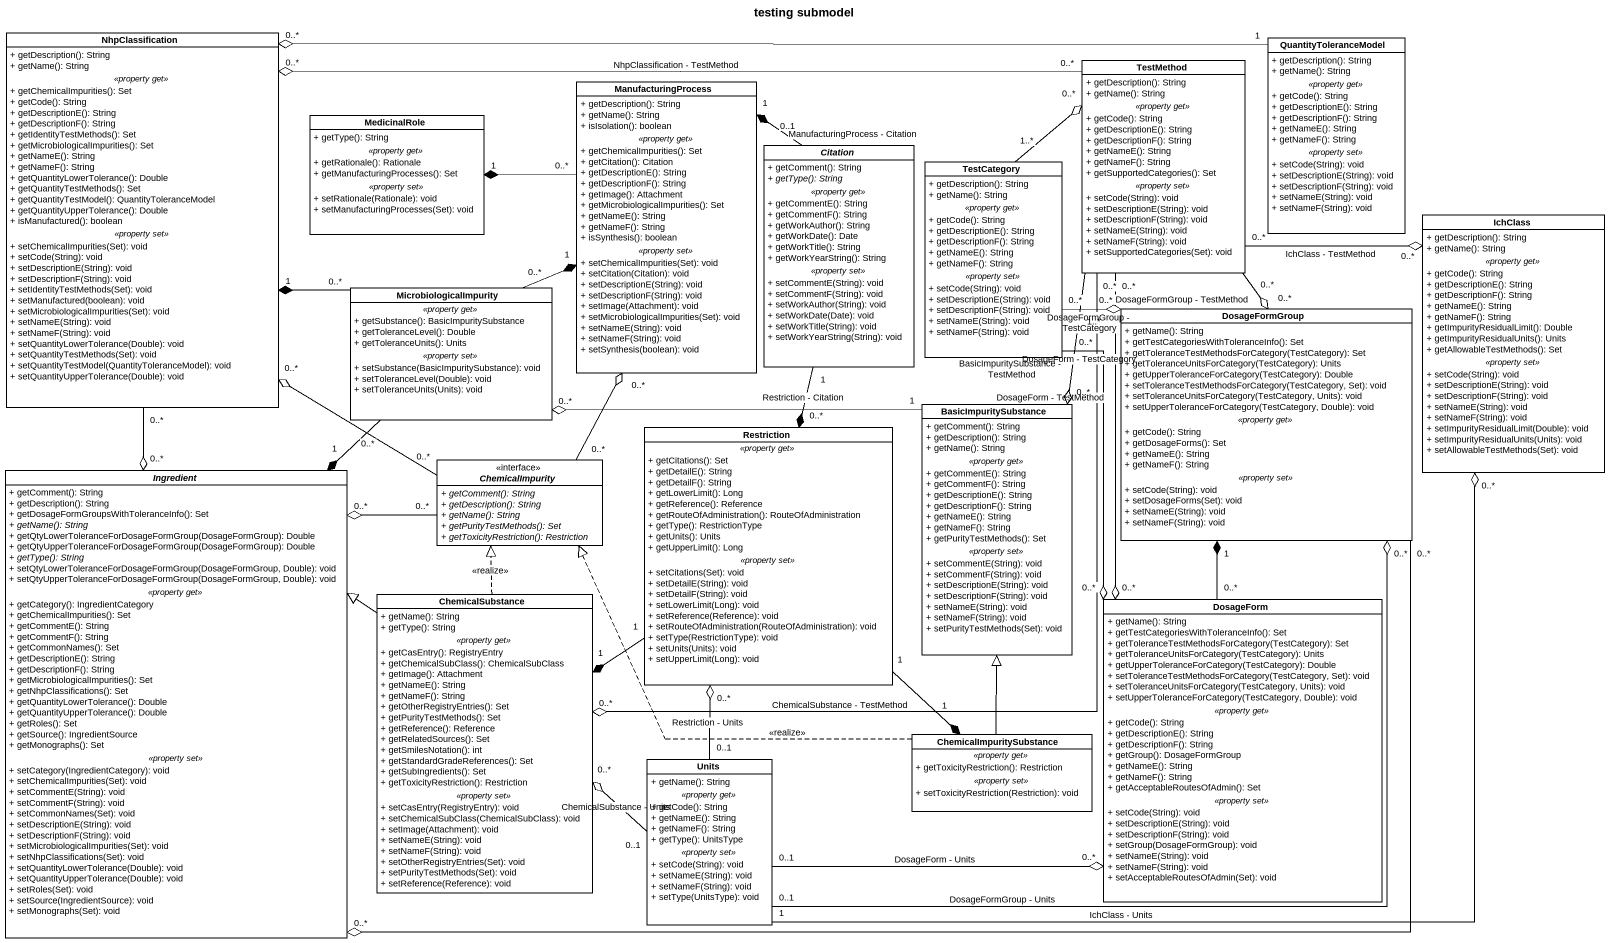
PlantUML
@startuml
title testing submodel
hide circle
hide empty members
skinparam classAttributeIconSize 0
class NhpClassification {
  + getDescription(): String
  + getName(): String
  .. <<property get>> ..
  + getChemicalImpurities(): Set
  + getCode(): String
  + getDescriptionE(): String
  + getDescriptionF(): String
  + getIdentityTestMethods(): Set
  + getMicrobiologicalImpurities(): Set
  + getNameE(): String
  + getNameF(): String
  + getQuantityLowerTolerance(): Double
  + getQuantityTestMethods(): Set
  + getQuantityTestModel(): QuantityToleranceModel
  + getQuantityUpperTolerance(): Double
  + isManufactured(): boolean
  .. <<property set>> ..
  + setChemicalImpurities(Set): void
  + setCode(String): void
  + setDescriptionE(String): void
  + setDescriptionF(String): void
  + setIdentityTestMethods(Set): void
  + setManufactured(boolean): void
  + setMicrobiologicalImpurities(Set): void
  + setNameE(String): void
  + setNameF(String): void
  + setQuantityLowerTolerance(Double): void
  + setQuantityTestMethods(Set): void
  + setQuantityTestModel(QuantityToleranceModel): void
  + setQuantityUpperTolerance(Double): void
}
class QuantityToleranceModel {
  + getDescription(): String
  + getName(): String
  .. <<property get>> ..
  + getCode(): String
  + getDescriptionE(): String
  + getDescriptionF(): String
  + getNameE(): String
  + getNameF(): String
  .. <<property set>> ..
  + setCode(String): void
  + setDescriptionE(String): void
  + setDescriptionF(String): void
  + setNameE(String): void
  + setNameF(String): void
}
class ManufacturingProcess {
  + getDescription(): String
  + getName(): String
  + isIsolation(): boolean
  .. <<property get>> ..
  + getChemicalImpurities(): Set
  + getCitation(): Citation
  + getDescriptionE(): String
  + getDescriptionF(): String
  + getImage(): Attachment
  + getMicrobiologicalImpurities(): Set
  + getNameE(): String
  + getNameF(): String
  + isSynthesis(): boolean
  .. <<property set>> ..
  + setChemicalImpurities(Set): void
  + setCitation(Citation): void
  + setDescriptionE(String): void
  + setDescriptionF(String): void
  + setImage(Attachment): void
  + setMicrobiologicalImpurities(Set): void
  + setNameE(String): void
  + setNameF(String): void
  + setSynthesis(boolean): void
}
class TestMethod {
  + getDescription(): String
  + getName(): String
  .. <<property get>> ..
  + getCode(): String
  + getDescriptionE(): String
  + getDescriptionF(): String
  + getNameE(): String
  + getNameF(): String
  + getSupportedCategories(): Set
  .. <<property set>> ..
  + setCode(String): void
  + setDescriptionE(String): void
  + setDescriptionF(String): void
  + setNameE(String): void
  + setNameF(String): void
  + setSupportedCategories(Set): void
}
class MedicinalRole {
  + getType(): String
  .. <<property get>> ..
  + getRationale(): Rationale
  + getManufacturingProcesses(): Set
  .. <<property set>> ..
  + setRationale(Rationale): void
  + setManufacturingProcesses(Set): void
}
abstract class Citation {
  + getComment(): String
  {abstract} + getType(): String
  .. <<property get>> ..
  + getCommentE(): String
  + getCommentF(): String
  + getWorkAuthor(): String
  + getWorkDate(): Date
  + getWorkTitle(): String
  + getWorkYearString(): String
  .. <<property set>> ..
  + setCommentE(String): void
  + setCommentF(String): void
  + setWorkAuthor(String): void
  + setWorkDate(Date): void
  + setWorkTitle(String): void
  + setWorkYearString(String): void
}
class TestCategory {
  + getDescription(): String
  + getName(): String
  .. <<property get>> ..
  + getCode(): String
  + getDescriptionE(): String
  + getDescriptionF(): String
  + getNameE(): String
  + getNameF(): String
  .. <<property set>> ..
  + setCode(String): void
  + setDescriptionE(String): void
  + setDescriptionF(String): void
  + setNameE(String): void
  + setNameF(String): void
}
class IchClass {
  + getDescription(): String
  + getName(): String
  .. <<property get>> ..
  + getCode(): String
  + getDescriptionE(): String
  + getDescriptionF(): String
  + getNameE(): String
  + getNameF(): String
  + getImpurityResidualLimit(): Double
  + getImpurityResidualUnits(): Units
  + getAllowableTestMethods(): Set
  .. <<property set>> ..
  + setCode(String): void
  + setDescriptionE(String): void
  + setDescriptionF(String): void
  + setNameE(String): void
  + setNameF(String): void
  + setImpurityResidualLimit(Double): void
  + setImpurityResidualUnits(Units): void
  + setAllowableTestMethods(Set): void
}
class MicrobiologicalImpurity {
  .. <<property get>> ..
  + getSubstance(): BasicImpuritySubstance
  + getToleranceLevel(): Double
  + getToleranceUnits(): Units
  .. <<property set>> ..
  + setSubstance(BasicImpuritySubstance): void
  + setToleranceLevel(Double): void
  + setToleranceUnits(Units): void
}
class DosageFormGroup {
  + getName(): String
  + getTestCategoriesWithToleranceInfo(): Set
  + getToleranceTestMethodsForCategory(TestCategory): Set
  + getToleranceUnitsForCategory(TestCategory): Units
  + getUpperToleranceForCategory(TestCategory): Double
  + setToleranceTestMethodsForCategory(TestCategory, Set): void
  + setToleranceUnitsForCategory(TestCategory, Units): void
  + setUpperToleranceForCategory(TestCategory, Double): void
  .. <<property get>> ..
  + getCode(): String
  + getDosageForms(): Set
  + getNameE(): String
  + getNameF(): String
  .. <<property set>> ..
  + setCode(String): void
  + setDosageForms(Set): void
  + setNameE(String): void
  + setNameF(String): void
}
class Restriction {
  .. <<property get>> ..
  + getCitations(): Set
  + getDetailE(): String
  + getDetailF(): String
  + getLowerLimit(): Long
  + getReference(): Reference
  + getRouteOfAdministration(): RouteOfAdministration
  + getType(): RestrictionType
  + getUnits(): Units
  + getUpperLimit(): Long
  .. <<property set>> ..
  + setCitations(Set): void
  + setDetailE(String): void
  + setDetailF(String): void
  + setLowerLimit(Long): void
  + setReference(Reference): void
  + setRouteOfAdministration(RouteOfAdministration): void
  + setType(RestrictionType): void
  + setUnits(Units): void
  + setUpperLimit(Long): void
}
class BasicImpuritySubstance {
  + getComment(): String
  + getDescription(): String
  + getName(): String
  .. <<property get>> ..
  + getCommentE(): String
  + getCommentF(): String
  + getDescriptionE(): String
  + getDescriptionF(): String
  + getNameE(): String
  + getNameF(): String
  + getPurityTestMethods(): Set
  .. <<property set>> ..
  + setCommentE(String): void
  + setCommentF(String): void
  + setDescriptionE(String): void
  + setDescriptionF(String): void
  + setNameE(String): void
  + setNameF(String): void
  + setPurityTestMethods(Set): void
}
abstract class Ingredient {
  + getComment(): String
  + getDescription(): String
  + getDosageFormGroupsWithToleranceInfo(): Set
  {abstract} + getName(): String
  + getQtyLowerToleranceForDosageFormGroup(DosageFormGroup): Double
  + getQtyUpperToleranceForDosageFormGroup(DosageFormGroup): Double
  {abstract} + getType(): String
  + setQtyLowerToleranceForDosageFormGroup(DosageFormGroup, Double): void
  + setQtyUpperToleranceForDosageFormGroup(DosageFormGroup, Double): void
  .. <<property get>> ..
  + getCategory(): IngredientCategory
  + getChemicalImpurities(): Set
  + getCommentE(): String
  + getCommentF(): String
  + getCommonNames(): Set
  + getDescriptionE(): String
  + getDescriptionF(): String
  + getMicrobiologicalImpurities(): Set
  + getNhpClassifications(): Set
  + getQuantityLowerTolerance(): Double
  + getQuantityUpperTolerance(): Double
  + getRoles(): Set
  + getSource(): IngredientSource
  + getMonographs(): Set
  .. <<property set>> ..
  + setCategory(IngredientCategory): void
  + setChemicalImpurities(Set): void
  + setCommentE(String): void
  + setCommentF(String): void
  + setCommonNames(Set): void
  + setDescriptionE(String): void
  + setDescriptionF(String): void
  + setMicrobiologicalImpurities(Set): void
  + setNhpClassifications(Set): void
  + setQuantityLowerTolerance(Double): void
  + setQuantityUpperTolerance(Double): void
  + setRoles(Set): void
  + setSource(IngredientSource): void
  + setMonographs(Set): void
}
interface ChemicalImpurity <<interface>> {
  {abstract} + getComment(): String
  {abstract} + getDescription(): String
  {abstract} + getName(): String
  {abstract} + getPurityTestMethods(): Set
  {abstract} + getToxicityRestriction(): Restriction
}
class ChemicalSubstance {
  + getName(): String
  + getType(): String
  .. <<property get>> ..
  + getCasEntry(): RegistryEntry
  + getChemicalSubClass(): ChemicalSubClass
  + getImage(): Attachment
  + getNameE(): String
  + getNameF(): String
  + getOtherRegistryEntries(): Set
  + getPurityTestMethods(): Set
  + getReference(): Reference
  + getRelatedSources(): Set
  + getSmilesNotation(): int
  + getStandardGradeReferences(): Set
  + getSubIngredients(): Set
  + getToxicityRestriction(): Restriction
  .. <<property set>> ..
  + setCasEntry(RegistryEntry): void
  + setChemicalSubClass(ChemicalSubClass): void
  + setImage(Attachment): void
  + setNameE(String): void
  + setNameF(String): void
  + setOtherRegistryEntries(Set): void
  + setPurityTestMethods(Set): void
  + setReference(Reference): void
}
class DosageForm {
  + getName(): String
  + getTestCategoriesWithToleranceInfo(): Set
  + getToleranceTestMethodsForCategory(TestCategory): Set
  + getToleranceUnitsForCategory(TestCategory): Units
  + getUpperToleranceForCategory(TestCategory): Double
  + setToleranceTestMethodsForCategory(TestCategory, Set): void
  + setToleranceUnitsForCategory(TestCategory, Units): void
  + setUpperToleranceForCategory(TestCategory, Double): void
  .. <<property get>> ..
  + getCode(): String
  + getDescriptionE(): String
  + getDescriptionF(): String
  + getGroup(): DosageFormGroup
  + getNameE(): String
  + getNameF(): String
  + getAcceptableRoutesOfAdmin(): Set
  .. <<property set>> ..
  + setCode(String): void
  + setDescriptionE(String): void
  + setDescriptionF(String): void
  + setGroup(DosageFormGroup): void
  + setNameE(String): void
  + setNameF(String): void
  + setAcceptableRoutesOfAdmin(Set): void
}
class ChemicalImpuritySubstance {
  .. <<property get>> ..
  + getToxicityRestriction(): Restriction
  .. <<property set>> ..
  + setToxicityRestriction(Restriction): void
}
class Units {
  + getName(): String
  .. <<property get>> ..
  + getCode(): String
  + getNameE(): String
  + getNameF(): String
  + getType(): UnitsType
  .. <<property set>> ..
  + setCode(String): void
  + setNameE(String): void
  + setNameF(String): void
  + setType(UnitsType): void
}
NhpClassification "0..*" --o "0..*" Ingredient
QuantityToleranceModel "1" -left-o "0..*" NhpClassification
ManufacturingProcess "0..*" -left-* "1" MedicinalRole
TestMethod "0..*" -left-o "0..*" NhpClassification : NhpClassification - TestMethod
TestMethod "0..*" -right-o "0..*" IchClass : IchClass - TestMethod
TestMethod "0..*" --o "0..*" DosageFormGroup : DosageFormGroup - TestMethod
TestMethod "1..*" --o "0..*" BasicImpuritySubstance : BasicImpuritySubstance - TestMethod
TestMethod "0..*" --o "0..*" ChemicalSubstance : ChemicalSubstance - TestMethod
TestMethod "0..*" --o "0..*" DosageForm : DosageForm - TestMethod
Citation "0..1" -left-* "1" ManufacturingProcess : ManufacturingProcess - Citation
Citation "1" --* "0..*" Restriction : Restriction - Citation
TestCategory "1..*" -right-o "0..*" TestMethod
TestCategory "0..*" --o "0..*" DosageFormGroup : DosageFormGroup - TestCategory
TestCategory "0..*" --o "0..*" DosageForm : DosageForm - TestCategory
MicrobiologicalImpurity "0..*" -left-* "1" NhpClassification
MicrobiologicalImpurity "0..*" -right-* "1" ManufacturingProcess
MicrobiologicalImpurity "0..*" --* "1" Ingredient
DosageFormGroup "0..*" -left-o "0..*" Ingredient
Restriction "1" --* "1" ChemicalSubstance
Restriction "1" --* "1" ChemicalImpuritySubstance
BasicImpuritySubstance "1" -left-o "0..*" MicrobiologicalImpurity
ChemicalImpurity "0..*" -up-o "0..*" NhpClassification
ChemicalImpurity "0..*" -up-o "0..*" ManufacturingProcess
ChemicalImpurity "0..*" -left-o "0..*" Ingredient
ChemicalSubstance -left-|> Ingredient
ChemicalSubstance .up.|> ChemicalImpurity : <<realize>>
DosageForm "0..*" -up-* "1" DosageFormGroup
ChemicalImpuritySubstance -up-|> BasicImpuritySubstance
ChemicalImpuritySubstance .left.|> ChemicalImpurity : <<realize>>
Units "1" -up-o "0..*" IchClass : IchClass - Units
Units "0..1" -up-o "0..*" DosageFormGroup : DosageFormGroup - Units
Units "0..1" -up-o "0..*" Restriction : Restriction - Units
Units "0..1" -left-o "0..*" ChemicalSubstance : ChemicalSubstance - Units
Units "0..1" -right-o "0..*" DosageForm : DosageForm - Units
@enduml
